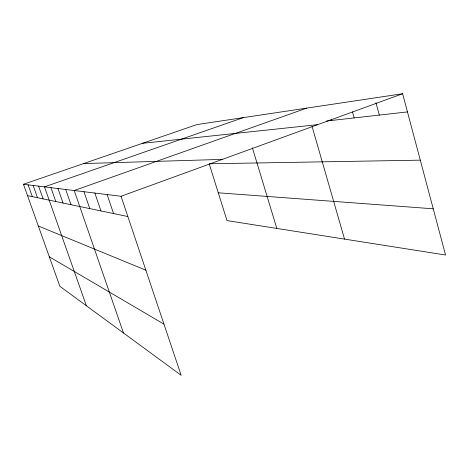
<?xml version="1.0" encoding="UTF-8"?>
<svg xmlns="http://www.w3.org/2000/svg" width="469" height="469" viewBox="0 0 469 469"><rect width="100%" height="100%" fill="white"/><g stroke="black" fill="none" stroke-linecap="round" stroke-linejoin="round"><path stroke-width="0.7" d="M121.049 196.277L181.134 375.259L59.844 286.313L23.45 184.276L121.049 196.277L402.613 93.741L445.55 255.013L227.002 220.594L209.186 163.787M306.779 108.11L74.213 190.52L123.476 332.972M243.253 117.637L44.502 186.867L86.378 305.77M23.45 184.276L196.892 124.59L402.613 93.741M326.559 121.031L407.45 111.915M142.529 143.297L317.718 124.654M83.629 163.57L222.359 159.384M209.901 163.775L420.294 160.158M218.284 192.8L433.245 208.799M27.507 195.643L127.849 216.537M38.323 225.982L145.865 270.203M49.321 256.801L163.98 324.155M33.147 185.472L37.497 197.725M28.117 184.85L32.314 196.646M38.593 186.14L43.101 198.891M50.939 187.659L55.811 201.541M57.974 188.52L63.045 203.048M65.695 189.47L70.995 204.701M83.957 191.715L89.767 208.611M94.855 193.058L100.964 210.939M107.125 194.565L113.562 213.565M252.41 147.858L276.816 228.438M312.014 126.272L344.533 239.102M331.114 119.073L331.507 120.474M352.471 111.833L354.165 117.924M375.962 102.734L379.333 115.087"/></g></svg>
